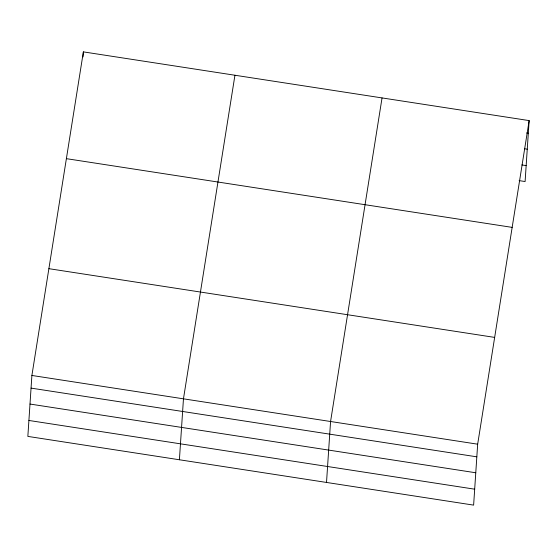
<?xml version="1.0" encoding="UTF-8"?>
<svg xmlns="http://www.w3.org/2000/svg" width="557" height="557" viewBox="0 0 557 557"><rect width="100%" height="100%" fill="white"/><g stroke="black" fill="none" stroke-linecap="round" stroke-linejoin="round"><path stroke-width="0.84" d="M31.895 375.46L27.85 436.403L473.624 505.122L477.669 444.187L529.15 120.597L83.376 51.878L31.895 375.46L477.669 444.187M83.042 56.932L83.376 51.878M179.41 459.769L183.462 398.826L234.943 75.244M326.513 482.446L330.566 421.503L382.046 97.921M529.15 120.597L525.105 181.54L519.117 180.614M526.602 132.984L528.308 133.248M524.687 148.789L527.249 149.179M521.881 164.942L526.163 165.603M66.387 158.661L512.162 227.381M48.884 268.676L494.658 337.403M31.06 388.111L476.827 456.831M30.001 404.048L475.769 472.768M28.908 420.465L474.682 489.185"/></g></svg>
